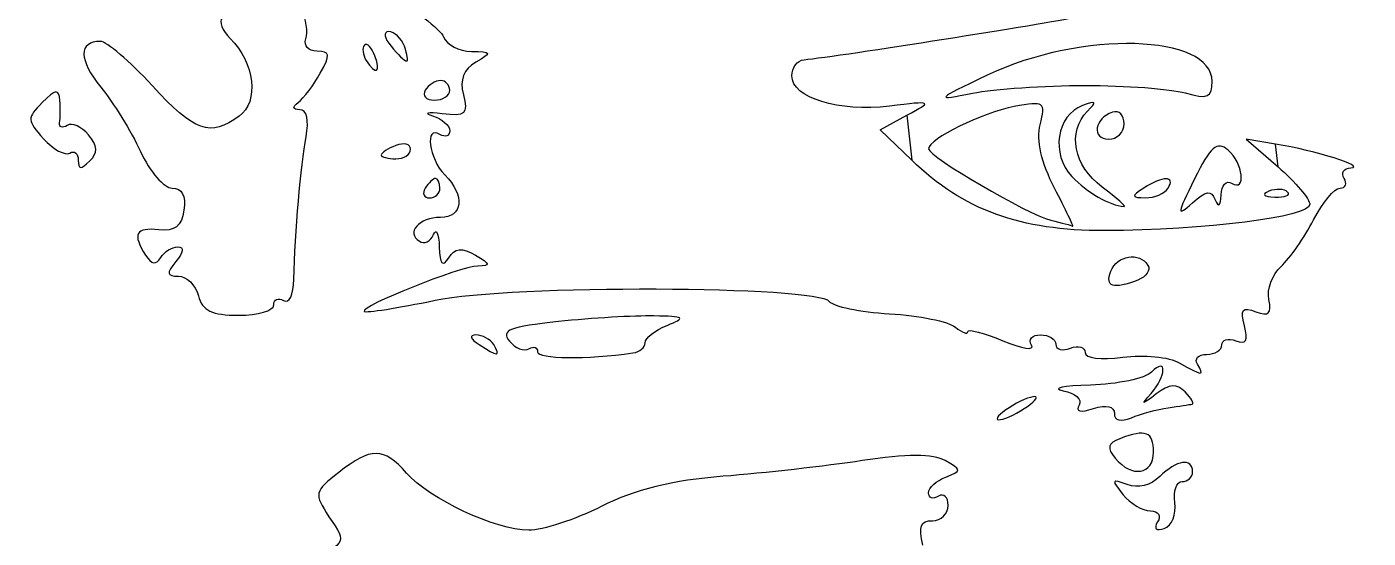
# Model space of a CAD drawing. Extents: x 199 to 1464, y -211 to 790.
# Drawn here: x 250.1 to 561.3, y 215.6 to 334.1 of the extents above; entities that cross this region are included whole.
import ezdxf

# ---------------------------------------------------------------- set-up
doc = ezdxf.new("R2010")
doc.units = 0
doc.layers.add('Ebene_1', color=7, linetype='CONTINUOUS')

msp = doc.modelspace()

# ---------------------------------------------------------------- linework, layer by layer
at = {"layer": 'Ebene_1', "color": 7}
for points in [[(330.83144, 327.438484), (330.83144, 327.438484), (330.83144, 327.438484), (330.83144, 327.438484)], [(337.67216, 329.608388), (337.67216, 329.608388), (337.67216, 329.608388), (337.67216, 329.608388)], [(495.59224, 320.537524), (495.59224, 320.537524), (495.59224, 320.537524), (495.59224, 320.537524)], [(348.19064, 319.403668), (348.19064, 319.403668), (348.19064, 319.403668), (348.19064, 319.403668)], [(455.40248, 303.173052), (448.09472, 310.253772), (454.26864, 313.622692), (455.40248, 303.173052), (455.40248, 303.173052)], [(504.66304, 311.655676), (504.66304, 311.655676), (504.66304, 311.655676), (504.66304, 311.655676)], [(264.38568, 309.077956), (264.3856, 309.077956), (264.38568, 309.077956), (264.38568, 309.077956)], [(339.11976, 305.726276), (339.11976, 305.726276), (339.11976, 305.726276), (339.11976, 305.726276)], [(539.81272, 306.9327), (533.00952, 308.042292), (540.3796, 301.652772), (539.81272, 306.9327), (539.81272, 306.9327)], [(345.92296, 296.726388), (345.92296, 296.726388), (345.92296, 296.726388), (345.92296, 296.726388)], [(488.51232, 296.748388), (488.51232, 296.748388), (488.51232, 296.748388), (488.51232, 296.748388)], [(499.56072, 296.987404), (499.56072, 296.987404), (499.56072, 296.987404), (499.56072, 296.987404)], [(514.86784, 296.726388), (514.86784, 296.726388), (514.86784, 296.726388), (514.86784, 296.726388)], [(542.60008, 295.829052), (542.60008, 295.828828), (542.60008, 295.829052), (542.60008, 295.829052)], [(525.79216, 294.030524), (525.79216, 294.030524), (525.79216, 294.030524), (525.79216, 294.030524)], [(501.57528, 277.451476), (501.57528, 277.451476), (501.57528, 277.451476), (501.57528, 277.451476)], [(307.37168, 269.648492), (307.37176, 269.648492), (307.37168, 269.648492), (307.37168, 269.648492)], [(358.39536, 260.443604), (358.39536, 260.443604), (358.39536, 260.443604), (358.39536, 260.443604)], [(390.71032, 258.526252), (390.71032, 258.526252), (390.71032, 258.526252), (390.71032, 258.526252)], [(521.67096, 255.908172), (521.67096, 255.908172), (521.67096, 255.908172), (521.67096, 255.908172)], [(484.2536, 248.130812), (484.2536, 248.130812), (484.2536, 248.130812), (484.2536, 248.130812)], [(514.86784, 245.806404), (514.86784, 245.807084), (514.86784, 245.806404), (514.86784, 245.806404)], [(511.46624, 235.498724), (511.46624, 235.498724), (511.46624, 235.498724), (511.46624, 235.498724)], [(516.42608, 223.804108), (516.42608, 223.804108), (516.42608, 223.804108), (516.42608, 223.804108)]]:
    msp.add_lwpolyline(points, close=True, dxfattribs=at)
for points in [[(626.81224, 330.514004), (611.49168, 336.604572), (563.86336, 346.624588), (551.15128, 346.431556)], [(333.0176, 342.128724), (339.89152, 338.24934), (346.08544, 333.590276), (346.78192, 331.77526)], [(295.38528, 336.142252), (294.61312, 335.370164), (295.46208, 333.257852), (297.2716, 331.44826)], [(314.81336, 331.30986), (315.37232, 332.868916), (314.91128, 335.930332), (313.78864, 338.113012)], [(430.39536, 326.4969), (438.63024, 327.337684), (487.6208, 335.041996), (493.32448, 336.39322)], [(334.06408, 333.009964), (332.73672, 333.009964), (332.95712, 331.569036), (334.58432, 329.608388)], [(337.67216, 329.608388), (336.95416, 331.47926), (335.33056, 333.009964), (334.06408, 333.009964)], [(525.07256, 321.452324), (525.07256, 332.481292), (494.74608, 333.327812), (472.91504, 322.908196)], [(267.16176, 330.742932), (262.03568, 330.742932), (262.0708, 326.489196), (267.24936, 320.163284)], [(279.13976, 320.538204), (273.9868, 326.150804), (268.59672, 330.742932), (267.16176, 330.742932)], [(297.2716, 331.44826), (302.99584, 325.72402), (304.01496, 316.803844), (299.33568, 313.382316)], [(317.40672, 328.475212), (315.42136, 328.475212), (314.25432, 329.750804), (314.81336, 331.30986)], [(330.83144, 327.438484), (330.09288, 329.36314), (329.00224, 330.451508), (328.40784, 329.857068)], [(346.78192, 331.77526), (347.4784, 329.960228), (350.3764, 328.444188), (353.22184, 328.406252)], [(318.16264, 323.372852), (320.59544, 327.722492), (320.48392, 328.475212), (317.40672, 328.475212)], [(328.40784, 329.857068), (327.81336, 329.262636), (327.99968, 327.687908), (328.82176, 326.357692)], [(328.82176, 326.357692), (331.05792, 322.739636), (332.3648, 323.442516), (330.83144, 327.438484)], [(334.58432, 329.608388), (336.13704, 327.737524), (337.76064, 326.20682), (338.1924, 326.20682)], [(338.1924, 326.20682), (338.62416, 326.20682), (338.38992, 327.737524), (337.67216, 329.608388)], [(353.22184, 328.406252), (357.97992, 328.342732), (358.06136, 328.143108), (354.23608, 325.919092)], [(354.23608, 325.919092), (351.37072, 324.25318), (350.4772, 321.905596), (351.36392, 318.372692)], [(427.56072, 322.749796), (427.56072, 324.651524), (428.83632, 326.337732), (430.39536, 326.4969)], [(299.33568, 313.382316), (292.61688, 308.469308), (289.06464, 309.727884), (279.13976, 320.538204)], [(313.04104, 316.604508), (314.28824, 317.520668), (316.59296, 320.566556), (318.16264, 323.372852)], [(346.0568, 321.67138), (344.88312, 321.67138), (343.29216, 320.650908), (342.52136, 319.403668)], [(348.19064, 319.403668), (348.19064, 320.650908), (347.2304, 321.67138), (346.0568, 321.67138)], [(450.23792, 315.733028), (438.5372, 314.290308), (427.56072, 317.686668), (427.56072, 322.749796)], [(472.91504, 322.908196), (460.78992, 317.1211), (460.6952, 317.00522), (469.51344, 318.746412)], [(469.51344, 318.746412), (474.50248, 319.731532), (486.23792, 320.537524), (495.59224, 320.537524)], [(495.59224, 320.537524), (504.94656, 320.537524), (515.4064, 319.75274), (518.83632, 318.79354)], [(518.83632, 318.79354), (524.09696, 317.322468), (525.07256, 317.738372), (525.07256, 321.452324)], [(257.75056, 317.054876), (257.52832, 319.80342), (256.8244, 319.717908), (253.66512, 316.5587)], [(267.24936, 320.163284), (270.1436, 316.627644), (274.28016, 309.908172), (276.44176, 305.231004)], [(342.52136, 319.403668), (341.75048, 318.156308), (342.71072, 317.13606), (344.6552, 317.13606)], [(344.6552, 317.13606), (346.59968, 317.13606), (348.19064, 318.156308), (348.19064, 319.403668)], [(351.36392, 318.372692), (352.49288, 313.874636), (351.8892, 313.334236), (346.45232, 313.975324)], [(253.66512, 316.5587), (250.08768, 312.981156), (250.10672, 312.455948), (253.96816, 308.189244)], [(257.69432, 311.86498), (257.87304, 312.893164), (257.89816, 315.228684), (257.75032, 317.054876)], [(313.40824, 314.903724), (311.73848, 314.926364), (311.604, 315.54866), (313.04104, 316.604508)], [(314.86624, 308.63258), (315.60072, 312.524212), (315.05264, 314.881956), (313.40824, 314.903724)], [(346.45232, 313.975324), (343.04304, 314.377156), (342.03944, 314.15674), (344.22216, 313.487308)], [(454.26864, 313.622692), (460.34632, 316.938772), (460.28352, 316.971652), (450.23792, 315.733028)], [(479.18176, 315.637332), (471.67528, 314.220004), (459.30872, 308.122348), (459.30872, 305.838076)], [(485.1776, 311.437972), (486.50184, 316.714044), (486.15824, 316.954644), (479.18176, 315.637332)], [(495.00568, 315.886324), (488.95528, 313.58278), (487.60896, 304.583348), (492.54512, 299.438348)], [(499.56072, 296.987404), (492.9308, 301.933972), (491.41336, 309.768252), (496.15912, 314.549052)], [(496.15912, 314.549052), (498.432, 316.838764), (498.20344, 317.103636), (495.00568, 315.886324)], [(501.97016, 314.348588), (497.76536, 312.946908), (497.06792, 308.065196), (501.07256, 308.065196)], [(504.66304, 311.655676), (504.66304, 313.630404), (503.45128, 314.842268), (501.97016, 314.348588)], [(259.43656, 311.273108), (258.29976, 310.570572), (257.51576, 310.836804), (257.69432, 311.86498)], [(264.3856, 309.077956), (262.80048, 310.987828), (260.57336, 311.975644), (259.43656, 311.273108)], [(345.92296, 309.199508), (342.33912, 311.414612), (343.28512, 303.576476), (347.0568, 299.804812)], [(344.22216, 313.487308), (346.4048, 312.816972), (348.19064, 311.262676), (348.19064, 310.033348)], [(488.51232, 296.748388), (485.47936, 302.567116), (484.27872, 307.856116), (485.1776, 311.437972)], [(501.07256, 308.065196), (503.04736, 308.065196), (504.66304, 309.680716), (504.66304, 311.655676)], [(253.96816, 308.189244), (256.23416, 305.685228), (258.97224, 304.183092), (260.0528, 304.850708)], [(264.64264, 302.980068), (266.63096, 304.968404), (266.56864, 306.447412), (264.38568, 309.077956)], [(312.05184, 275.616892), (312.29776, 286.438436), (313.63232, 302.095204), (314.86624, 308.63258)], [(348.19064, 310.033348), (348.19064, 308.80402), (347.17016, 308.428716), (345.92296, 309.199508)], [(260.0528, 304.850708), (261.13336, 305.518548), (262.01744, 304.780388), (262.01744, 303.21002)], [(276.44176, 305.231004), (278.60336, 300.553844), (281.92568, 296.727068), (283.8248, 296.727068)], [(335.71816, 306.617484), (333.84736, 305.899532), (332.31664, 304.911028), (332.31664, 304.42098)], [(339.11976, 305.726276), (339.11976, 306.934284), (337.58904, 307.335444), (335.71816, 306.617484)], [(335.71816, 303.529764), (337.58904, 303.529764), (339.11976, 304.518036), (339.11976, 305.726276)], [(459.30872, 305.838076), (459.30872, 304.032292), (482.29248, 290.623284), (487.6552, 289.300524)], [(528.73952, 305.57706), (526.22136, 307.666988), (524.69664, 306.347404), (521.0028, 298.881396)], [(529.608, 297.860244), (533.08048, 295.714308), (532.30336, 302.619276), (528.73952, 305.57706)], [(557.25368, 301.457524), (560.924, 301.69858), (549.04952, 305.426252), (539.81272, 306.9327)], [(262.01744, 303.21002), (262.01744, 301.047292), (262.65424, 300.991508), (264.64264, 302.980068)], [(332.31664, 304.42098), (332.31664, 303.9307), (333.84736, 303.529764), (335.71816, 303.529764)], [(500.12768, 286.875884), (480.63304, 286.819164), (467.2456, 291.6975), (455.40248, 303.173052)], [(344.92288, 298.994108), (344.37288, 298.994108), (343.29216, 297.973628), (342.52136, 296.726388)], [(345.92296, 296.726388), (345.92296, 297.973628), (345.47288, 298.994108), (344.92288, 298.994108)], [(347.0568, 299.804812), (351.81432, 295.04714), (351.29584, 289.923916), (346.0568, 289.923916)], [(492.54512, 299.438348), (496.21624, 295.611804), (501.12792, 292.776028), (504.66304, 292.441988)], [(514.86784, 296.726388), (516.6416, 299.596412), (513.63952, 299.596412), (509.19848, 296.726388)], [(521.0028, 298.881396), (516.88016, 290.5489), (516.82816, 289.968364), (520.50224, 293.293292)], [(540.3796, 301.652772), (544.43312, 298.138268), (547.74968, 294.201516), (547.74968, 292.903924)], [(554.74488, 296.727068), (556.03376, 296.727068), (556.45752, 297.74754), (555.68672, 298.994788)], [(555.68672, 298.994788), (554.91584, 300.242028), (555.62112, 301.35026), (557.25368, 301.457524)], [(283.8248, 296.727068), (286.11064, 296.727068), (287.03032, 295.0027), (286.54568, 291.624708)], [(342.52136, 296.726388), (341.75048, 295.47914), (342.20048, 294.458668), (343.52136, 294.458668)], [(343.52136, 294.458668), (344.84224, 294.458668), (345.92296, 295.47914), (345.92296, 296.726388)], [(492.7212, 287.91858), (493.01296, 287.773444), (491.11896, 291.747388), (488.51232, 296.748388)], [(504.66304, 292.441988), (505.28672, 292.383028), (502.99064, 294.428508), (499.56072, 296.987404)], [(509.19848, 296.726388), (506.26704, 294.83194), (506.32696, 294.523532), (509.6316, 294.493596)], [(509.6316, 294.493596), (511.74064, 294.470956), (514.09696, 295.47914), (514.86784, 296.726388)], [(520.50224, 293.293292), (523.71912, 296.204588), (524.85848, 296.363324), (525.79216, 294.030524)], [(527.1612, 295.15962), (527.2596, 297.415772), (528.36072, 298.631268), (529.608, 297.860244)], [(538.2536, 296.00798), (536.44464, 295.284124), (536.98192, 294.746676), (539.62368, 294.638044)], [(542.60008, 295.828828), (541.84656, 296.582388), (539.89064, 296.662892), (538.2536, 296.00798)], [(539.62368, 294.638044), (542.01424, 294.54054), (543.3536, 295.075492), (542.60008, 295.829052)], [(548.60616, 289.356988), (550.69368, 293.410532), (553.45608, 296.727068), (554.74488, 296.727068)], [(547.74968, 292.903924), (547.74968, 290.036852), (523.3088, 286.943004), (500.12768, 286.875884)], [(525.79216, 294.030524), (526.54872, 292.140156), (527.04736, 292.551292), (527.1612, 295.15962)], [(286.54568, 291.624708), (286.00536, 287.858252), (284.47992, 286.663852), (280.71872, 287.06274)], [(346.0568, 289.923916), (341.08936, 289.923916), (337.94784, 286.380612), (341.1568, 284.397268)], [(280.71872, 287.06274), (275.29008, 287.638284), (274.5032, 286.132748), (277.64264, 281.17802)], [(344.41632, 285.941356), (345.048, 287.508124), (345.66104, 286.238876), (345.77864, 283.120772)], [(487.6552, 289.300524), (490.14968, 288.685068), (492.42936, 288.06326), (492.7212, 287.91858)], [(541.07616, 278.585332), (543.13016, 280.456204), (546.51864, 285.303444), (548.60616, 289.356988)], [(341.1568, 284.397268), (342.31784, 283.679764), (343.78464, 284.374628), (344.41632, 285.941356)], [(277.64264, 281.17802), (279.00168, 279.033212), (280.062, 278.86154), (281.14336, 280.611084)], [(281.14336, 280.611084), (281.99648, 281.991444), (283.77968, 283.120772), (285.106, 283.120772)], [(285.106, 283.120772), (286.62672, 283.120772), (286.47472, 281.864228), (284.69456, 279.719196)], [(345.77864, 283.120772), (345.93352, 279.012804), (346.53296, 278.30482), (347.95528, 280.550084)], [(347.95528, 280.550084), (349.4432, 282.898764), (350.944, 283.052508), (354.1568, 281.185956)], [(354.1568, 281.185956), (357.67416, 279.142284), (357.77152, 278.711644), (354.72928, 278.6545)], [(501.57528, 277.451476), (503.0112, 281.193436), (508.2088, 282.02138), (510.18552, 278.822996)], [(284.69456, 279.719196), (282.39768, 276.9519), (282.508, 276.31762), (285.28624, 276.31762)], [(354.72928, 278.6545), (350.63192, 278.57738), (327.27192, 269.267972), (328.3844, 268.155428)], [(507.86616, 275.42142), (502.0924, 273.20586), (500.18256, 273.822228), (501.57528, 277.451476)], [(510.18552, 278.822996), (510.8756, 277.706596), (509.83184, 276.175884), (507.86616, 275.42142)], [(538.24024, 270.884396), (537.746, 273.249172), (539.02216, 276.714468), (541.07616, 278.585332)], [(285.28624, 276.31762), (287.16432, 276.31762), (289.23472, 274.276676), (289.88704, 271.782188)], [(309.63944, 270.648332), (310.9356, 269.847372), (311.9692, 271.976076), (312.05184, 275.616892)], [(344.81536, 270.7345), (362.25248, 274.383028), (433.58728, 274.163516), (436.26792, 270.453308)], [(289.88704, 271.782188), (290.79552, 268.308276), (292.98024, 267.246756), (299.2224, 267.246756)], [(307.37176, 269.648492), (307.37176, 270.969212), (308.39224, 271.419348), (309.63944, 270.648332)], [(535.234, 268.08354), (538.2204, 266.937436), (538.92752, 267.596436), (538.24024, 270.884396)], [(299.2224, 267.246756), (303.70448, 267.246756), (307.37168, 268.327548), (307.37168, 269.648492)], [(328.3844, 268.155428), (328.77496, 267.764924), (336.16888, 268.925548), (344.81536, 270.7345)], [(436.26792, 270.453308), (437.0916, 269.313324), (443.378, 268.032068), (450.23792, 267.605956)], [(532.5708, 264.833676), (531.58064, 268.620084), (532.12008, 269.278404), (535.234, 268.08354)], [(373.45936, 265.789068), (362.11952, 264.603732), (359.98536, 263.760364), (362.04512, 261.27858)], [(395.5784, 267.103204), (391.08424, 267.182564), (381.13064, 266.590932), (373.45936, 265.789068)], [(393.54496, 260.894652), (393.54496, 261.974316), (395.84104, 263.780548), (398.64736, 264.908508)], [(398.64736, 264.908508), (403.12928, 266.709988), (402.75616, 266.976892), (395.5784, 267.103204)], [(450.23792, 267.605956), (457.09776, 267.179628), (463.98592, 265.779084), (465.54496, 264.493516)], [(530.5764, 261.327332), (532.9444, 260.41866), (533.47936, 261.359092), (532.5708, 264.833676)], [(354.29304, 262.676628), (352.67024, 262.653988), (352.94992, 261.764548), (354.99376, 260.443604)], [(358.39536, 260.443604), (357.62456, 261.690844), (355.77848, 262.6959), (354.29304, 262.676628)], [(465.54496, 264.493516), (467.104, 263.207948), (468.3796, 262.739212), (468.3796, 263.451956)], [(468.3796, 263.451956), (468.3796, 264.1647), (472.04384, 263.216796), (476.5224, 261.345476)], [(483.19176, 260.327268), (482.38128, 261.63846), (483.3092, 262.711324), (485.25368, 262.711324)], [(485.25368, 262.711324), (487.19816, 262.711324), (488.78904, 261.723052), (488.78904, 260.514812)], [(527.34024, 260.372628), (527.34024, 261.580636), (528.79648, 262.010372), (530.5764, 261.327332)], [(354.99376, 260.443604), (359.35032, 257.628236), (360.13536, 257.628236), (358.39536, 260.443604)], [(362.04512, 261.27858), (363.43848, 259.599556), (365.48344, 258.78522), (366.58936, 259.468716)], [(366.58936, 259.468716), (367.69528, 260.152204), (368.60008, 259.832452), (368.60008, 258.758236)], [(368.60008, 258.758236), (368.60008, 257.117092), (380.02496, 256.997132), (390.71032, 258.526252)], [(390.71032, 258.526252), (392.26936, 258.748484), (393.54496, 259.81522), (393.54496, 260.894652)], [(476.5224, 261.345476), (481.00096, 259.474156), (484.00216, 259.016076), (483.19176, 260.327268)], [(488.78904, 260.514812), (488.78904, 259.306796), (490.31976, 258.905636), (492.19064, 259.623596)], [(492.19064, 259.623596), (494.06152, 260.341556), (495.59224, 259.896404), (495.59224, 258.63442)], [(495.59224, 258.63442), (495.59224, 257.2781), (499.19176, 256.82274), (504.39512, 257.520516)], [(523.8048, 258.175884), (525.74928, 258.175884), (527.34024, 259.164388), (527.34024, 260.372628)], [(504.39512, 257.520516), (509.23672, 258.169988), (515.1044, 257.593076), (517.43448, 256.23994)], [(510.89928, 249.10026), (514.53304, 253.175116), (514.63616, 257.716676), (511.01272, 254.093316)], [(517.43448, 256.23994), (522.77216, 253.138612), (523.41368, 253.088492), (521.67096, 255.908172)], [(521.67096, 255.908172), (520.90008, 257.155412), (521.86032, 258.175884), (523.8048, 258.175884)], [(511.01272, 254.093316), (509.516, 252.596628), (503.138, 251.233044), (496.83944, 251.063196)], [(496.83944, 251.063196), (490.54088, 250.893116), (487.69864, 250.310084), (490.52352, 249.767196)], [(490.52352, 249.767196), (493.34832, 249.2243), (495.00632, 247.723076), (494.208, 246.43138)], [(512.12928, 249.005012), (508.65816, 246.37242), (508.47856, 246.386484), (510.89928, 249.10026)], [(518.81904, 249.462636), (516.83064, 251.450972), (515.208, 251.339852), (512.12928, 249.005012)], [(520.42368, 246.648404), (520.98496, 246.752716), (520.26296, 248.018788), (518.81904, 249.462636)], [(479.71816, 246.837308), (477.22368, 245.5023), (475.1828, 243.899932), (475.1828, 243.276308)], [(484.2536, 248.130812), (484.2536, 248.754436), (482.21272, 248.171612), (479.71816, 246.837308)], [(479.71816, 244.569588), (482.21272, 245.904596), (484.2536, 247.507188), (484.2536, 248.130812)], [(494.208, 246.43138), (493.28248, 244.934012), (494.50288, 244.637164), (497.57592, 245.612508)], [(497.57592, 245.612508), (500.62248, 246.579468), (502.39536, 246.162436), (502.39536, 244.479108)], [(514.86784, 245.807084), (517.36232, 246.165836), (519.86248, 246.54454), (520.42368, 246.648404)], [(475.1828, 243.276308), (475.1828, 242.652684), (477.22368, 243.235508), (479.71816, 244.569588)], [(502.39536, 244.479108), (502.39536, 242.818684), (503.88968, 242.444284), (506.36384, 243.48494)], [(506.36384, 243.48494), (508.54656, 244.402908), (512.37328, 245.447644), (514.86784, 245.806404)], [(511.46624, 235.498724), (511.46624, 240.253444), (509.71048, 240.958476), (503.6568, 238.635652)], [(338.20144, 230.643084), (332.81512, 236.697436), (329.9592, 236.730996), (322.45448, 230.826772)], [(503.6568, 238.635652), (500.8356, 237.553044), (500.60024, 236.528036), (502.61512, 234.10022)], [(443.87512, 233.544404), (435.52584, 232.267676), (421.01752, 230.632884), (411.6344, 229.911524)], [(463.15072, 233.567084), (460.38128, 235.121828), (454.1412, 235.11434), (443.87512, 233.544444)], [(463.27728, 229.739404), (467.0264, 231.18394), (467.01944, 231.395516), (463.15072, 233.567084)], [(502.61512, 234.10022), (506.44264, 229.488364), (511.46624, 230.282292), (511.46624, 235.498724)], [(520.53712, 230.963292), (520.53712, 234.281868), (516.82632, 233.731716), (512.93056, 229.836004)], [(322.45448, 230.826772), (316.76912, 226.354836), (316.67256, 225.916716), (320.18808, 220.551292)], [(366.51504, 217.406876), (358.78016, 217.472636), (343.60888, 224.565156), (338.20144, 230.643084)], [(518.1268, 228.695572), (519.45248, 228.695572), (520.53712, 229.716044), (520.53712, 230.963292)], [(411.6344, 229.911524), (400.01632, 229.018268), (391.03208, 226.806564), (383.47056, 222.978428)], [(459.30872, 226.051412), (459.30872, 227.23902), (461.09456, 228.898532), (463.27728, 229.739404)], [(505.39848, 227.992804), (501.7584, 229.358428), (501.63536, 229.085164), (504.37384, 225.71874)], [(512.93056, 229.836004), (510.89528, 227.800732), (507.87864, 227.062588), (505.39848, 227.992804)], [(516.42608, 223.804108), (516.03584, 226.494524), (516.8012, 228.695572), (518.1268, 228.695572)], [(461.57648, 225.293996), (460.3292, 224.523204), (459.30872, 224.864036), (459.30872, 226.051412)], [(463.84416, 223.1603), (463.84416, 225.104644), (462.82368, 226.06502), (461.57648, 225.293996)], [(504.37384, 225.71874), (506.0856, 223.6143), (508.95216, 221.89242), (510.74384, 221.89242)], [(383.47056, 222.978428), (377.36352, 219.886852), (369.7336, 217.379436), (366.51504, 217.406876)], [(460.1968, 219.624708), (462.20288, 219.624708), (463.84416, 221.215732), (463.84416, 223.1603)], [(510.74384, 221.89242), (512.5876, 221.89242), (513.3144, 220.780564), (512.41824, 219.33058)], [(513.9852, 217.840692), (515.71784, 218.430076), (516.81624, 221.113692), (516.42608, 223.804108)], [(320.18808, 220.551292), (324.49368, 213.980132), (325.01304, 214.675412), (311.34032, 208.707012)], [(457.97224, 213.955412), (456.89624, 218.242756), (457.43856, 219.624708), (460.1968, 219.624708)], [(512.41824, 219.33058), (511.4552, 217.772436), (512.06912, 217.188724), (513.9852, 217.840692)]]:
    msp.add_open_spline(points, degree=3, dxfattribs=at)

doc.saveas('drawing.dxf')
